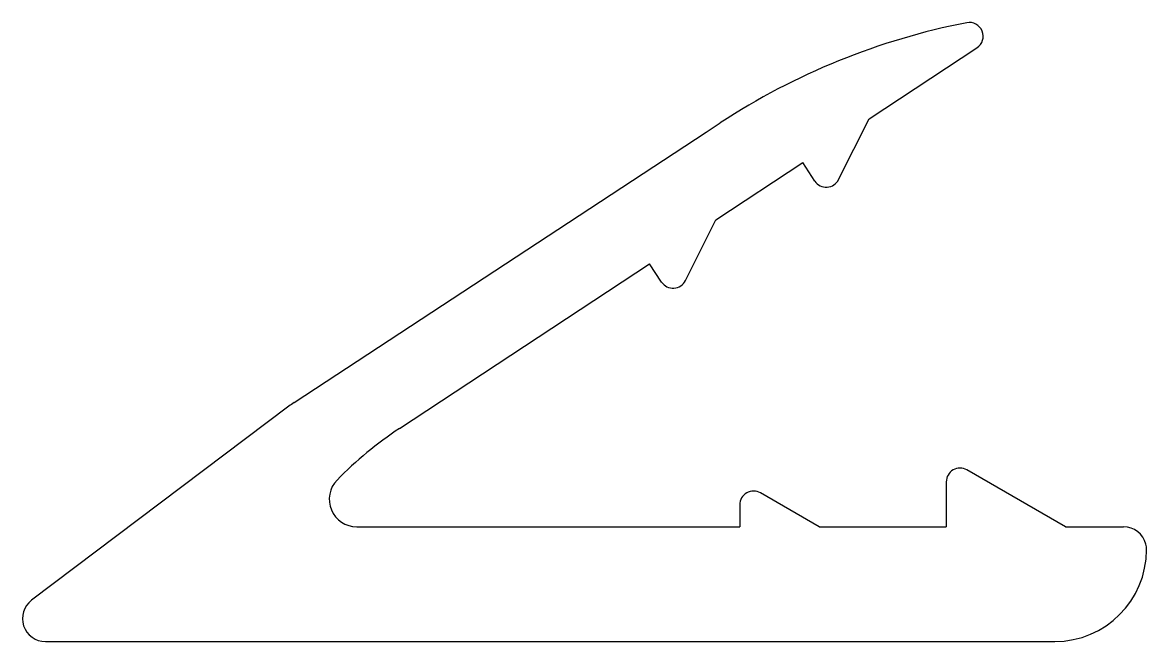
# Model space of a CAD drawing. Extents: x 699.2 to 723.7, y 412.4 to 425.9.
import ezdxf

# ---------------------------------------------------------------- set-up
doc = ezdxf.new("R2010")
doc.units = 0
doc.layers.get('0').update_dxf_attribs({"linetype": 'CONTINUOUS'})

msp = doc.modelspace()

# ---------------------------------------------------------------- linework, layer by layer
for p, q in [((717.644, 423.822), (719.997, 425.374)), ((714.094, 423.532), (714.4, 423.734)), ((716.981, 422.498), (717.644, 423.822)), ((705.115, 417.639), (714.094, 423.532)), ((714.305, 421.62), (716.198, 422.869)), ((716.463, 422.468), (716.198, 422.869)), ((713.642, 420.296), (714.305, 421.62)), ((707.41, 417.073), (712.859, 420.666)), ((713.123, 420.265), (712.859, 420.666)), ((704.997, 417.557), (699.388, 413.328)), ((721.925, 414.929), (719.777, 416.169)), ((719.327, 415.909), (719.327, 414.929)), ((716.559, 414.929), (715.277, 415.669)), ((714.827, 415.409), (714.827, 414.929)), ((706.476, 414.929), (712.446, 414.929)), ((712.446, 414.929), (714.827, 414.929)), ((716.559, 414.929), (719.327, 414.929)), ((721.925, 414.929), (723.193, 414.929)), ((699.689, 412.429), (721.693, 412.429))]:
    msp.add_line(p, q)
for centre, radius, start, end in [((722.631, 411.193), 15, 100.9773, 123.2777), ((719.832, 425.624), 0.3, 303.4051, 100.9773), ((716.713, 422.633), 0.3, 213.4051, 333.4051), ((713.374, 420.431), 0.3, 213.4051, 333.4051), ((706.322, 415.8), 2.2, 123.2777, 127.0114), ((711.979, 410.144), 8.3, 123.4051, 135.6231), ((719.627, 415.909), 0.3, 60, 180), ((706.476, 415.529), 0.6, 135.6231, 270), ((715.127, 415.409), 0.3, 60, 180), ((723.193, 414.429), 0.5, 13.9091, 90), ((721.693, 414.429), 2, 270, 0), ((723.193, 414.429), 0.5, 0, 13.9091), ((699.689, 412.929), 0.5, 127.0114, 270)]:
    msp.add_arc(centre, radius, start, end)

doc.saveas('drawing.dxf')
